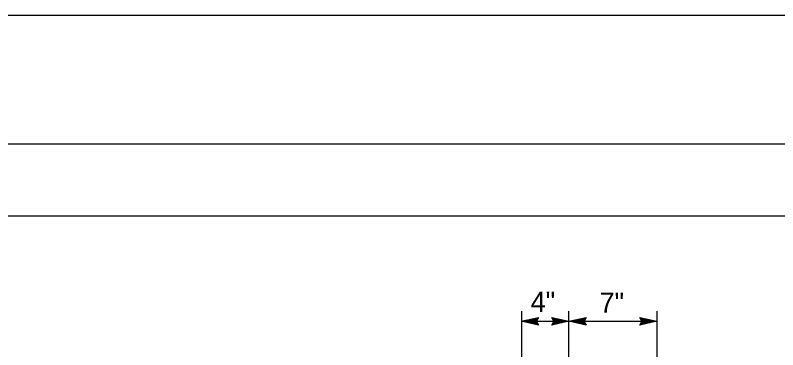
# Model space of a CAD drawing. Extents: x -894 to 866, y -476 to 714.
# Drawn here: x -38.9 to 225.7, y 597.6 to 713.6 of the extents above; entities that cross this region are included whole.
import ezdxf

# ---------------------------------------------------------------- set-up
doc = ezdxf.new("R2010")
doc.units = 0
for name, color, linetype in [('10 Sheet Format', 7, 'Continuous'), ('56 Stage 3 Anno', 7, 'Continuous'), ('57 Undefined', 7, 'Continuous')]:
    doc.layers.add(name, color=color, linetype=linetype)

msp = doc.modelspace()

# ---------------------------------------------------------------- linework, layer by layer
at = {"layer": '10 Sheet Format'}
msp.add_line((-813.45, 643.96), (811.55, 643.96), dxfattribs=at)
for points in [[(-894.04, 713.56), (865.96, 713.56), (865.96, -476.44), (-894.04, -476.44)], [(-863.43, 668.96), (836.57, 668.96), (836.57, -431.04), (-863.43, -431.04)], [(-863.43, 668.96), (836.57, 668.96), (836.57, -431.04), (-863.43, -431.04)]]:
    msp.add_lwpolyline(points, close=True, dxfattribs=at)
at = {"layer": '56 Stage 3 Anno'}
for p, q in [((136.75, 607.44), (142.76, 608.77)), ((136.88, 571.9), (136.88, 610.96)), ((142.75, 608.77), (141.96, 607.44)), ((142.75, 608.77), (142.75, 608.77)), ((148.09, 607.44), (147.29, 608.78)), ((147.29, 608.78), (147.29, 608.78)), ((147.29, 608.78), (153.29, 607.44)), ((148.09, 607.44), (147.29, 608.78)), ((147.29, 608.78), (147.29, 608.78)), ((147.29, 608.78), (153.29, 607.44)), ((153.29, 559.94), (153.29, 610.96)), ((153.29, 607.44), (159.3, 608.77)), ((159.29, 608.77), (158.49, 607.44)), ((159.29, 608.77), (159.29, 608.77)), ((178.63, 607.44), (177.83, 608.78)), ((177.83, 608.78), (177.83, 608.78)), ((177.83, 608.78), (183.83, 607.44)), ((178.63, 607.44), (177.83, 608.78)), ((177.83, 608.78), (177.83, 608.78)), ((177.83, 608.78), (183.83, 607.44)), ((183.95, 559.22), (183.95, 610.96)), ((136.75, 607.44), (153.29, 607.44)), ((142.75, 606.1), (136.75, 607.44)), ((136.75, 607.44), (136.75, 607.44)), ((142.54, 606.46), (138.13, 607.44)), ((138.15, 607.45), (142.52, 608.41)), ((139.52, 607.44), (142.34, 608.07)), ((142.31, 606.82), (139.52, 607.44)), ((140.9, 607.44), (142.11, 607.71)), ((142.13, 607.17), (140.9, 607.44)), ((141.96, 607.44), (142.75, 606.1)), ((142.75, 606.1), (142.75, 606.1)), ((153.29, 607.44), (147.29, 606.11)), ((147.29, 606.11), (148.09, 607.44)), ((153.29, 607.44), (147.29, 606.11)), ((147.29, 606.11), (148.09, 607.44)), ((147.29, 606.11), (147.29, 606.11)), ((147.29, 606.11), (147.29, 606.11)), ((147.51, 608.43), (151.91, 607.44)), ((147.51, 608.43), (151.91, 607.44)), ((151.9, 607.44), (147.53, 606.47)), ((151.9, 607.44), (147.53, 606.47)), ((150.53, 607.45), (147.71, 606.82)), ((150.53, 607.45), (147.71, 606.82)), ((147.75, 608.07), (150.53, 607.45)), ((147.75, 608.07), (150.53, 607.45)), ((147.92, 607.72), (149.15, 607.45)), ((147.92, 607.72), (149.15, 607.45)), ((149.15, 607.45), (147.94, 607.18)), ((149.15, 607.45), (147.94, 607.18)), ((153.29, 607.44), (183.83, 607.44)), ((153.29, 607.44), (153.29, 607.44)), ((153.29, 607.44), (153.29, 607.44)), ((159.29, 606.1), (153.29, 607.44)), ((153.29, 607.44), (153.29, 607.44)), ((159.08, 606.46), (154.67, 607.44)), ((154.69, 607.45), (159.06, 608.41)), ((156.06, 607.44), (158.88, 608.07)), ((158.84, 606.82), (156.06, 607.44)), ((157.44, 607.44), (158.65, 607.71)), ((158.67, 607.17), (157.44, 607.44)), ((158.49, 607.44), (159.29, 606.1)), ((159.29, 606.1), (159.29, 606.1)), ((183.83, 607.44), (177.83, 606.11)), ((177.83, 606.11), (178.63, 607.44)), ((183.83, 607.44), (177.83, 606.11)), ((177.83, 606.11), (178.63, 607.44)), ((177.83, 606.11), (177.83, 606.11)), ((177.83, 606.11), (177.83, 606.11)), ((178.05, 608.43), (182.45, 607.44)), ((178.05, 608.43), (182.45, 607.44)), ((182.44, 607.44), (178.07, 606.47)), ((182.44, 607.44), (178.07, 606.47)), ((181.07, 607.45), (178.24, 606.82)), ((181.07, 607.45), (178.24, 606.82)), ((178.28, 608.07), (181.07, 607.45)), ((178.28, 608.07), (181.07, 607.45)), ((178.46, 607.72), (179.69, 607.45)), ((178.46, 607.72), (179.69, 607.45)), ((179.69, 607.45), (178.48, 607.18)), ((179.69, 607.45), (178.48, 607.18)), ((183.83, 607.44), (183.83, 607.44)), ((183.83, 607.44), (183.83, 607.44))]:
    msp.add_line(p, q, dxfattribs=at)

# ---------------------------------------------------------------- texts
at = {"layer": '57 Undefined'}
for s, p in [('4"', (139.98, 610.71)), ('7"', (163.9, 610.39))]:
    msp.add_text(s, height=7, dxfattribs=at).set_placement(p)

doc.saveas('drawing.dxf')
